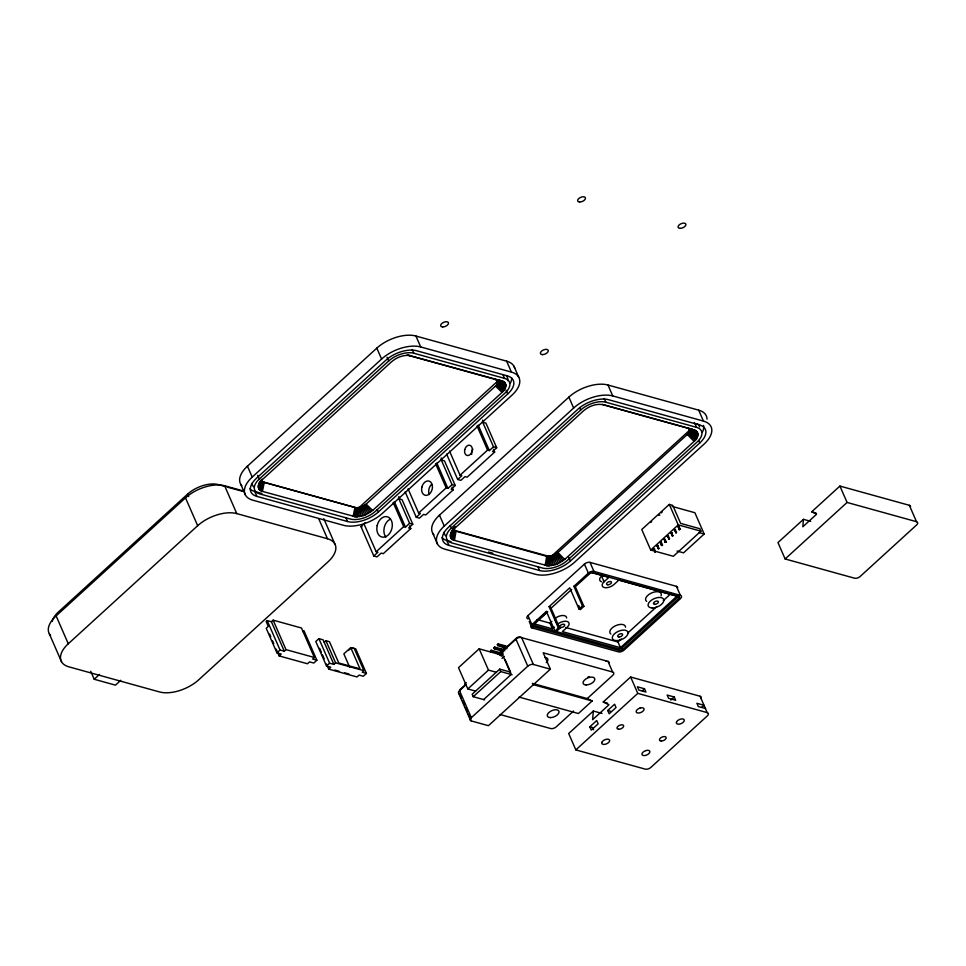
<?xml version="1.0" encoding="UTF-8"?>
<svg xmlns="http://www.w3.org/2000/svg" width="966" height="966" viewBox="0 0 966 966"><rect width="100%" height="100%" fill="white"/><g stroke="black" fill="none" stroke-linecap="round" stroke-linejoin="round"><path stroke-width="1.45" d="M548.036 565.907L556.778 564.241L564.699 559.459L694.095 441.402C698.213 438.793 699.988 431.053 693.805 429.87L603.122 404.742C596.143 403.293 588.837 406.288 583.573 410.779L454.177 528.837C450.059 531.445 448.284 539.185 454.455 540.368L548.036 565.907L548.41 556.199L553.409 555.245L557.925 552.516L687.321 434.459C689.676 432.973 690.69 428.542 687.164 427.866L602.229 404.343M261.146 480.09C257.874 483.217 256.618 490.33 262.414 491.38L355.995 516.919L356.611 507.778L361.61 506.824L366.138 504.095L495.522 386.05C497.876 384.553 498.891 380.121 495.365 379.445L407.555 355.126M548.41 556.199L456.073 530.841L454.322 529.863L453.73 527.629M355.995 516.919L364.737 515.24L372.647 510.459L502.042 392.413C506.172 389.805 507.947 382.053 501.765 380.87L407.241 354.896M593.341 711.024L592.617 719.706L608.954 704.794L603.243 701.992L630.629 677.009L700.06 696.245L707.221 712.618A4.202 2.21 -23.6 0 1 707.305 715.915L650.867 767.415A4.202 2.21 -23.6 0 1 645.276 769.141L575.845 749.906L568.684 733.52L593.341 711.024L602.011 713.427M810.679 521.338L803.446 519.334L802.831 526.772L816.596 514.214L811.694 511.811L839.913 486.067L909.344 505.303A4.202 2.21 -23.6 0 1 910.54 506.595M546.527 565.786L547.541 556.126M354.474 516.786L355.742 507.705L264.273 482.42L262.523 481.442L261.883 479.836L258.224 486.864M454.455 540.368L456.073 530.841M545.15 565.496L546.756 555.969M262.414 491.38L264.273 482.42M353.097 516.508L354.957 507.548M453.247 539.934L455.372 530.588M261.194 490.945L263.585 482.179M452.221 539.366L454.793 530.262M260.168 490.366L262.994 481.841M451.4 538.654L454.322 529.863M450.784 537.82L453.972 529.38M454.177 528.837L455.046 526.542M259.347 489.653L262.523 481.442M450.41 536.879L453.754 528.849M258.743 488.832L262.172 480.959M453.006 530.008L454.117 527.46M450.265 535.852L453.67 528.257M450.361 534.753L453.163 528.813M452.016 531.203L453.078 528.957M258.369 487.89L261.967 480.428M450.687 533.594L453.042 528.74M258.308 485.765L261.931 479.208M258.634 484.606L260.723 480.971M259.202 483.411L262.124 479.836L391.52 361.791C396.797 357.299 404.102 354.305 411.081 355.754M279.126 655.914L281.191 654.03L276.94 652.847L266.205 628.274L268.27 626.391L266.145 621.512L267.171 620.57L271.422 621.754L273.124 620.148L301.464 627.997L314.348 657.484L312.634 659.053L316.884 660.225L313.781 663.05L309.531 661.879L307.466 663.763L279.126 655.914L276.143 649.08M224.1 486.212L218.34 484.618A23.112 12.147 -23.6 0 0 187.609 494.109L58.226 612.166A23.112 12.147 -23.6 0 0 52.224 621.464M50.558 635.531A29.415 15.456 -23.6 0 1 56.113 615.897L185.508 497.852A29.415 15.456 -23.6 0 1 224.619 485.765L243.335 490.945M241.874 485.801A29.415 15.456 -23.6 0 1 247.441 466.167L376.825 348.122A29.415 15.456 -23.6 0 1 415.935 336.035L506.631 361.163A29.415 15.456 -23.6 0 1 514.721 368.143M68.284 643.754L197.68 525.697A29.415 15.456 -23.6 0 1 236.791 513.61L327.474 538.738A29.415 15.456 -23.6 0 1 328.042 561.814L198.646 679.871A29.415 15.456 -23.6 0 1 159.535 691.946L68.852 666.83A29.415 15.456 -23.6 0 1 68.284 643.754L56.113 615.897M252.211 477.095L381.606 359.038A29.415 15.456 -23.6 0 1 420.717 346.963L511.4 372.079A29.415 15.456 -23.6 0 1 511.968 395.166L382.572 513.212A29.415 15.456 -23.6 0 1 343.461 525.299L252.778 500.171A29.415 15.456 -23.6 0 1 252.211 477.095L247.441 466.167M259.299 479.051L388.682 361.006A18.909 9.938 -23.6 0 1 413.834 353.242L504.518 378.358A18.909 9.938 -23.6 0 1 504.88 393.198L375.484 511.243A18.909 9.938 -23.6 0 1 350.344 519.02L259.661 493.892A18.909 9.938 -23.6 0 1 259.299 479.051L257.68 475.369M90.719 671.273L94.209 679.255L99.534 674.389M120.798 680.281L115.461 685.148L94.209 679.255M498.033 380.797L358.241 508.333L260.651 481.285M409.596 525.854L410.779 528.583L383.248 553.699L381.123 553.107L376.994 556.887L373.806 555.993L360.946 526.542L365.076 522.775M378.322 512.028L507.718 393.983A23.112 12.147 -23.6 0 0 507.271 375.846L416.588 350.73A23.112 12.147 -23.6 0 0 385.857 360.221L256.461 478.267A23.112 12.147 -23.6 0 0 256.908 496.403L347.591 521.531A23.112 12.147 -23.6 0 0 378.322 512.028L377.247 509.577M363.868 523.596L376.172 551.743L403.703 526.627L405.466 527.11L409.596 523.343L412.784 524.224L408.654 527.991L410.779 528.583M408.087 488.881L418.628 513.006L446.159 487.89L447.922 488.385L452.052 484.618L455.24 485.5L451.11 489.267L453.235 489.847L425.704 514.975L423.579 514.383L419.449 518.15L416.261 517.269L405.152 491.827M449.516 451.086L460.045 475.212L487.576 450.096L489.351 450.591L493.481 446.823L496.669 447.705L492.539 451.472L494.664 452.064L467.133 477.18L465.008 476.588L460.879 480.356L457.691 479.474L446.582 454.032M373.806 555.993L377.935 552.226L376.172 551.743M416.261 517.269L420.391 513.501L418.628 513.006M457.691 479.474L461.82 475.707L460.045 475.212M276.94 652.847L280.043 650.021L284.294 651.205L286.008 649.635L314.348 657.484M302.95 631.679L303.976 630.738L316.884 660.225M433.927 534.802A29.415 15.456 -23.6 0 1 439.482 515.156L568.877 397.111A29.415 15.456 -23.6 0 1 607.988 385.023L698.672 410.152A29.415 15.456 -23.6 0 1 707.052 419.184M328.706 669.112L357.046 676.961L359.111 675.077L363.337 676.248L366.44 673.423L362.214 672.251L363.928 670.682L335.588 662.833L333.874 664.403L323.139 639.83L318.889 638.647L315.785 641.472L326.52 666.045L330.77 667.228L328.706 669.112L326.508 664.065M444.251 526.084L573.647 408.038A29.415 15.456 -23.6 0 1 612.758 395.951L703.441 421.079A29.415 15.456 -23.6 0 1 704.009 444.155L574.613 562.2A29.415 15.456 -23.6 0 1 535.514 574.287L444.819 549.159A29.415 15.456 -23.6 0 1 444.251 526.084L439.482 515.156M324.214 642.281L325.928 640.712L329.466 641.702L338.776 662.99L360.028 668.883L350.73 647.582L343.848 653.861L349.656 667.18M451.339 528.052L580.735 409.995A18.909 9.938 -23.6 0 1 605.875 402.23L696.558 427.358A18.909 9.938 -23.6 0 1 696.921 442.186L567.537 560.244A18.909 9.938 -23.6 0 1 542.397 568.008L451.702 542.88A18.909 9.938 -23.6 0 1 451.339 528.052L450.265 525.589M326.52 666.045L329.623 663.219L333.874 664.403M348.376 650.504L351.479 647.679L355.705 648.85L366.44 673.423M550.294 557.322L690.074 429.785M570.363 561.029L699.758 442.971A23.112 12.147 -23.6 0 0 699.312 424.847L608.628 399.719A23.112 12.147 -23.6 0 0 577.897 409.21L448.502 527.267A23.112 12.147 -23.6 0 0 448.949 545.392L539.644 570.52A23.112 12.147 -23.6 0 0 570.363 561.029L568.757 557.334M501.897 655.105L479.16 648.814L458.512 667.651L467.822 688.939L475.61 691.101M528.064 618.904A4.202 2.21 -23.6 0 1 527.979 615.608L584.418 564.108A4.202 2.21 -23.6 0 1 590.009 562.381L676.442 586.338A4.202 2.21 -23.6 0 1 677.637 587.63M499.953 653.439A2.222 1.026 47.6 0 0 498.275 652.219L491.187 650.251L490.366 651.012L490.788 651.99L491.622 651.241L499.265 653.547M501.934 651.108L494.29 648.802L493.855 647.812L494.689 647.063L501.765 649.031A2.222 1.026 47.6 0 1 503.781 650.71M505.737 648.307L497.78 645.614L497.357 644.624L498.178 643.875L505.266 645.831A2.222 1.026 47.6 0 1 506.546 646.64M494.29 648.802L495.111 648.041L502.924 650.541M497.78 645.614L498.613 644.853L506.679 647.751M501.765 649.031L500.943 649.78L493.855 647.812M504.445 646.592L505.266 645.831M556.38 631.474L559.821 628.335L558.396 627.948L549.099 606.648L569.747 587.811L579.045 609.111L580.469 609.498L583.911 606.358L575.313 586.7L573.901 586.314L588.354 573.128A4.202 2.21 -23.6 0 1 593.945 571.401L680.378 595.346A4.202 2.21 -23.6 0 1 680.462 598.642L624.024 650.13A4.202 2.21 -23.6 0 1 618.433 651.857L532 627.912L529.187 621.476M498.697 653.197L497.876 653.958L498.601 654.489M501.378 650.758L502.199 650.009M504.868 647.57L505.689 646.822M501.716 655.854L500.328 651.905L507.343 646.351M465.793 684.339L460.227 689.41A2.101 1.099 -23.6 0 0 460.275 691.052M461.386 698.007L459.611 693.95A4.202 2.21 -23.6 0 1 459.526 690.654L466.204 684.568M483.652 699.577L511.171 674.461L501.511 652.352L515.965 639.166A4.202 2.21 -23.6 0 1 521.555 637.439L533.365 664.463L550.366 669.172L488.422 725.683L471.42 720.974L468.474 714.224M532 627.912A4.202 2.21 -23.6 0 1 531.916 624.616L546.37 611.43L547.782 611.816L533.329 625.002A2.101 1.099 -23.6 0 0 533.377 626.656L619.81 650.601A2.101 1.099 -23.6 0 0 622.599 649.732L679.038 598.244A2.101 1.099 -23.6 0 0 679.001 596.602L592.569 572.657A2.101 1.099 -23.6 0 0 589.767 573.514L575.313 586.7M535.14 622.744L546.213 612.649M550.632 608.616L571.655 589.429M580.518 581.351L590.467 572.27L608.894 577.378L604.076 581.774A7.354 3.864 -23.6 0 0 604.221 587.533A7.354 3.864 -23.6 0 0 613.99 584.515L618.808 580.119L676.912 596.215L620.474 647.703L562.369 631.607L567.187 627.212A7.354 3.864 -23.6 0 0 567.054 621.44A7.354 3.864 -23.6 0 0 557.273 624.471L554.774 618.735A7.354 3.864 -23.6 0 1 562.284 615.523A7.354 3.864 -23.6 0 1 566.644 617.974M500.956 655.926L503.153 653.922M669.293 504.409L641.762 529.525L650.71 550.004L673.374 556.283L700.905 531.167L699.831 528.716L680.632 523.391L672.759 505.375L669.293 504.409L678.241 524.888L700.905 531.167M467.822 688.939L488.47 670.102L496.258 672.264M650.818 522.413L651.676 521.628M661.312 512.849L662.169 512.065M502.018 658.389L504.228 656.373M510.676 672.167L499.7 669.124L472.169 694.24L473.243 696.703L484.582 699.843M537.193 619.592L549.956 623.13L551.876 621.367M473.243 696.703L500.774 671.587L512.113 674.727M534.029 623.758L552.455 628.866L554.387 627.103M558.396 627.948L554.955 631.088L546.37 611.43M579.045 609.111L582.486 605.972L583.911 606.358M650.71 550.004L678.241 524.888M653.366 549.183L654.405 548.7L653.366 549.183L655.214 551.852L654.405 548.7M656.868 545.995L657.894 545.512L656.868 545.995L658.703 548.664L657.894 545.512M660.37 542.807L661.396 542.324L660.37 542.807L662.205 545.476L661.396 542.324M665.103 542.373L664.294 539.221L666.129 541.89L665.103 542.373L666.129 541.89M667.361 536.42L668.387 535.949L667.361 536.42L669.197 539.1L668.387 535.949M670.851 533.232L671.877 532.749L670.851 533.232L672.698 535.901L671.877 532.749M674.353 530.044L675.379 529.561L674.353 530.044L676.188 532.713L675.379 529.561M679.086 529.622L678.277 526.458L680.112 529.139L679.086 529.622L680.112 529.139M663.859 539.62L665.055 539.439M679.038 526.675L677.842 526.856M471.42 720.974A4.202 2.21 -23.6 0 1 471.336 717.678L527.774 666.19A4.202 2.21 -23.6 0 1 533.365 664.463M661.432 545.259L662.64 545.078M676.623 532.326L675.596 532.809M672.143 506.413L694.88 512.717L704.19 534.017L683.542 552.854L677.045 551.055M565.678 627.489L617.962 641.967L621.283 638.949M627.924 632.887L656.699 606.636M663.34 600.574L671.08 593.51M533.377 626.656L532.652 625.014L619.097 648.959A2.101 1.099 -23.6 0 0 621.887 648.101L678.325 596.614A2.101 1.099 -23.6 0 0 678.881 595.611M573.599 711.012L556.283 726.818A4.202 2.21 -23.6 0 1 550.705 728.545L500.074 714.514M532.338 683.348L587.256 698.563L612.722 675.331A4.202 2.21 -23.6 0 0 612.637 672.034L607.988 661.384L519.466 637.053A2.101 1.099 -23.6 0 0 516.665 637.91L502.211 651.108L502.936 652.738L501.511 652.352M587.256 698.563L592.158 700.966L578.393 713.524L519.14 697.102M803.446 519.334L777.968 542.578L785.129 558.964L854.56 578.199A4.202 2.21 -23.6 0 0 860.151 576.473L916.589 524.985A4.202 2.21 -23.6 0 0 916.505 521.688L909.344 505.303M589.828 726.83L596.71 720.551L598.147 723.824L591.264 730.103L589.828 726.83L592.677 727.615L593.631 729.801M607.723 710.505L614.605 704.226L616.042 707.498L609.16 713.777L607.723 710.505L610.572 711.29M575.845 749.906L637.789 693.383L707.221 712.618M785.129 558.964L847.073 502.453L916.505 521.688M642.281 690.787L644.491 688.77L645.928 692.042L638.84 690.074L637.415 686.802L644.491 688.77M670.911 700.048L674.244 697.005L675.669 700.278L668.593 698.321L667.156 695.049L674.244 697.005M701.775 707.269L703.997 705.252L696.909 703.284L698.333 706.557L705.434 708.525M500.352 652.726L498.951 653.161L499.869 655.238M658.667 515.252L659.875 515.071M355.742 507.705L356.611 507.778M495.365 379.445L501.765 380.87M496.053 379.698L502.972 381.304M496.645 380.024L503.998 381.884M811.694 511.811L816.029 513.018M698.986 532.58L704.19 534.017M455.578 531.083L548.362 556.79M441.993 537.772A23.112 12.147 -23.6 0 0 446.799 540.477L451.122 541.672M488.555 552.045L492.865 553.24M249.953 488.784A23.112 12.147 -23.6 0 0 254.758 491.489L261.955 493.481M226.974 487.009L242.816 491.392M360.946 526.542L362.009 526.844M549.099 606.648L550.511 607.046L559.821 628.335M612.637 672.034L543.206 652.799L550.366 669.172M497.357 644.624L503.02 646.194M603.243 701.992L607.578 703.2M532.906 684.544L592.158 700.966M350.73 647.582L354.268 648.572L363.928 670.682M334.731 670.054L338.981 671.237M344.645 672.807L348.895 673.978M497.116 380.435L504.82 382.596M687.164 427.866L693.805 429.87M687.852 428.119L695.025 430.305M497.466 380.906L505.435 383.43M688.444 428.445L696.051 430.872M688.915 428.856L696.872 431.585M497.683 381.449L505.81 384.359M689.253 429.327L697.476 432.418M497.756 382.029L505.955 385.386M689.47 429.858L697.85 433.36M689.555 430.45L697.995 434.386M497.707 382.657L505.858 386.497M689.507 431.077L697.911 435.485M497.526 383.321L505.532 387.644M689.313 431.742L697.585 436.644M497.2 383.997L504.976 388.839M689 432.418L697.029 437.827M496.753 384.685L504.204 390.047M688.553 433.106L696.245 439.035M496.198 385.374L503.214 391.242M687.997 433.794L695.266 440.23M495.522 386.05L502.042 392.413M366.138 504.095L372.647 510.459M687.321 434.459L694.095 441.402M557.925 552.516L564.699 559.459M365.365 504.735L371.306 511.582M557.165 553.156L563.359 560.582M364.52 505.339L369.821 512.644M556.307 553.76L561.862 561.632M363.59 505.894L368.215 513.622M555.39 554.315L560.256 562.61M673.121 535.514L672.095 535.997M669.631 538.702L668.593 539.185M659.138 548.277L658.112 548.76M655.636 551.465L654.61 551.948M362.624 506.389L366.5 514.492M554.412 554.81L558.553 563.48M839.913 486.067L847.073 502.453M698.672 410.152L703.441 421.079M694.409 422.444L696.558 427.358M698.684 440.52L699.758 442.971M678.869 526.373L679.943 528.837M678.277 526.458L679.69 529.525M675.113 530.262L676.188 532.713M674.775 529.658L675.85 532.109M607.988 385.023L612.758 395.951M671.285 532.846L672.698 535.901M667.784 536.033L669.197 539.1M604.269 398.547L605.875 402.23M664.886 539.137L665.96 541.588M664.632 539.825L665.695 542.288M664.294 539.221L665.369 541.685M661.13 543.013L662.205 545.476M660.792 542.409L661.867 544.872M660.527 543.109L661.601 545.561M676.442 586.338L680.378 595.346M657.303 545.597L658.703 548.664M678.325 596.614L679.038 598.244M653.801 548.797L655.214 551.852M579.66 407.543L580.735 409.995M568.877 397.111L573.647 408.038M513.96 366.259L518.73 377.187M604.076 581.774L601.564 576.038A7.354 3.864 -23.6 0 0 601.709 581.81M506.631 361.163L511.4 372.079M590.009 562.381L593.945 571.401M502.9 374.675L504.518 378.358M621.887 648.101L622.599 649.732M584.418 564.108L588.354 573.128M617.962 641.967L620.474 647.703M506.099 390.3L507.718 393.983M619.097 648.959L619.81 650.601M630.629 677.009L637.789 693.383M573.901 586.314L582.486 605.972M578.719 605.501L580.469 609.498M496.669 447.705L485.934 423.132L483.785 422.565L482.71 420.101M482.336 421.369L493.481 446.823M493.469 449.323L494.664 452.064M478.23 425.125L489.351 450.591M477.035 425.97L487.576 450.096M538.026 566.837L539.644 570.52M549.956 623.13L552.455 628.866M415.935 336.035L420.717 346.963M412.216 349.547L413.834 353.242M527.979 615.608L531.916 624.616M455.24 485.5L444.505 460.927L442.368 460.347L441.293 457.896M440.919 459.164L452.052 484.618M452.052 487.118L453.235 489.847M515.965 639.166L527.774 666.19M436.801 462.919L447.922 488.385M435.618 463.765L446.159 487.89M387.076 357.323L388.682 361.006M376.825 348.122L381.606 359.038M505.942 646.785L506.86 648.862M503.829 648.717L504.735 650.794M498.178 643.875L498.613 644.853M505.061 659.5L510.302 671.479M500.328 651.905L501.692 655.02M494.689 647.063L495.111 648.041M446.799 540.477L448.949 545.392M499.7 669.124L500.774 671.587M491.187 650.251L491.622 651.241M432.708 533.135L437.489 544.063M479.16 648.814L488.47 670.102M412.784 524.224L402.049 499.651L399.912 499.084L398.837 496.633M398.463 497.901L409.596 523.343M394.345 501.644L405.466 527.11M393.162 502.501L403.703 526.627M459.526 690.654L471.336 717.678M462.569 700.7L464.332 704.757M465.515 707.462L467.29 711.519M458.741 693.455L470.551 720.491M345.985 517.836L347.591 521.531M323.803 518.645L334.804 543.846M318.78 518.851L327.474 538.738M325.928 640.712L335.588 662.833M254.758 491.489L256.908 496.403M318.889 638.647L329.623 663.219M319.625 648.307L321.34 652.243M322.487 654.876L324.214 658.812M240.667 484.147L245.436 495.063M224.619 485.765L236.791 513.61M273.124 620.148L286.008 649.635M271.422 621.754L284.294 651.205M267.171 620.57L280.043 650.021M269.586 634.07L270.782 636.799M272.569 640.893L273.764 643.622M187.609 494.109L188.684 496.572M185.508 497.852L197.68 525.697M49.351 633.877L61.51 661.722M553.409 555.245L556.778 564.241M361.61 506.824L364.737 515.24M552.371 555.607L554.979 564.869M360.584 507.186L362.938 515.868M551.345 555.885L553.168 565.351M359.545 507.464L361.127 516.363M550.33 556.078L551.393 565.69M358.531 507.657L359.352 516.701M549.34 556.187L549.678 565.883M357.553 507.766L357.625 516.882M700.06 696.245A4.202 2.21 -23.6 0 1 700.978 698.515M646.665 601.407A8.404 4.419 -23.6 0 1 652.304 592.653A8.404 4.419 -23.6 0 1 661.118 595.805M610.874 634.058A8.404 4.419 -23.6 0 1 615.511 625.739A8.404 4.419 -23.6 0 1 625.557 627.163M544.909 657.52A6.303 3.309 -23.6 0 1 546.273 662.64M607.988 661.384A4.202 2.21 -23.6 0 1 609.184 662.676M605.899 660.998A2.101 1.099 -23.6 0 1 606.334 661.251M589.115 676.574A6.303 3.309 -23.6 0 1 587.69 677.371M465.262 685.353A3.2 1.678 -23.6 0 1 466.3 682.588M504.856 646.761A2.222 1.026 47.6 0 1 505.725 647.389M497.864 653.137A2.222 1.026 47.6 0 1 498.299 653.414M429.29 494.52A7.354 5.253 -74.5 0 1 428.687 491.066L428.928 489.182A7.354 5.253 -74.5 0 1 431.597 484.389M385.929 537.048A10.505 7.511 -74.5 0 1 383.9 530.201L384.251 527.508A10.505 7.511 -74.5 0 1 389.974 519.322M471.746 454.298A5.253 3.755 -74.5 0 1 471.662 453.006L471.831 451.653A5.253 3.755 -74.5 0 1 472.917 449.19M511.702 378.032A23.112 12.147 -23.6 0 1 510.169 383.454M253.575 486.767A18.909 9.938 -23.6 0 1 252.126 483.169M506.305 375.665A18.909 9.938 -23.6 0 1 507.633 380.676M703.526 425.414A23.112 12.147 -23.6 0 1 702.222 432.442M445.616 535.756A18.909 9.938 -23.6 0 1 444.167 532.157M697.295 423.736A18.909 9.938 -23.6 0 1 699.613 426.924M377.175 525.54L376.812 528.233A10.505 7.511 -74.5 0 0 383.212 537.217A10.505 7.511 -74.5 0 0 391.967 528.245L392.317 525.552A10.505 7.511 -74.5 0 0 385.917 516.568A10.505 7.511 -74.5 0 0 377.175 525.54M421.84 487.214L421.599 489.098A7.354 5.253 -74.5 0 0 426.078 495.389A7.354 5.253 -74.5 0 0 432.2 489.11L432.442 487.226A7.354 5.253 -74.5 0 0 427.962 480.935A7.354 5.253 -74.5 0 0 421.84 487.214M464.755 449.697L464.574 451.037A5.253 3.755 -74.5 0 0 467.773 455.529A5.253 3.755 -74.5 0 0 472.145 451.037L472.326 449.697A5.253 3.755 -74.5 0 0 469.126 445.205A5.253 3.755 -74.5 0 0 464.755 449.697M601.866 742.371L601.746 743.023A4.202 2.21 -23.6 0 0 605.235 744.267A4.202 2.21 -23.6 0 0 609.522 741.224L609.643 740.572A4.202 2.21 -23.6 0 0 606.153 739.328A4.202 2.21 -23.6 0 0 601.866 742.371M676.49 722.121L676.369 722.761A4.202 2.21 -23.6 0 0 679.859 724.017A4.202 2.21 -23.6 0 0 684.145 720.962L684.266 720.322A4.202 2.21 -23.6 0 0 680.776 719.066A4.202 2.21 -23.6 0 0 676.49 722.121M640.047 708.066L639.033 708.464A4.202 2.21 -23.6 0 0 636.196 711.918A4.202 2.21 -23.6 0 0 640.168 712.727L641.183 712.34A4.202 2.21 -23.6 0 0 644.02 708.887A4.202 2.21 -23.6 0 0 640.047 708.066M645.843 750.606L644.829 751.005A4.202 2.21 -23.6 0 0 641.992 754.458A4.202 2.21 -23.6 0 0 645.964 755.267L646.978 754.869A4.202 2.21 -23.6 0 0 649.816 751.427A4.202 2.21 -23.6 0 0 645.843 750.606M442.645 326.967A4.202 2.21 -23.6 0 0 448.526 323.115A4.202 2.21 -23.6 0 0 442.549 322.934A4.202 2.21 -23.6 0 0 442.645 326.967M542.409 354.607A4.202 2.21 -23.6 0 0 548.277 350.755A4.202 2.21 -23.6 0 0 542.3 350.573A4.202 2.21 -23.6 0 0 542.409 354.607M579.612 202.015A4.202 2.21 -23.6 0 0 585.493 198.163A4.202 2.21 -23.6 0 0 579.515 197.982A4.202 2.21 -23.6 0 0 579.612 202.015M680.04 228.362A4.202 2.21 -23.6 0 0 685.92 224.51A4.202 2.21 -23.6 0 0 679.943 224.329A4.202 2.21 -23.6 0 0 680.04 228.362M618.675 729.258A3.574 1.872 -23.6 0 0 623.674 725.985A3.574 1.872 -23.6 0 0 618.602 725.828A3.574 1.872 -23.6 0 0 618.675 729.258M661.191 741.031A3.574 1.872 -23.6 0 0 666.19 737.758A3.574 1.872 -23.6 0 0 661.106 737.601A3.574 1.872 -23.6 0 0 661.191 741.031M561.029 627.489A2.632 1.377 -23.6 0 0 564.699 625.074A2.632 1.377 -23.6 0 0 560.968 624.966A2.632 1.377 -23.6 0 0 561.029 627.489M607.831 584.78A2.632 1.377 -23.6 0 0 611.502 582.377A2.632 1.377 -23.6 0 0 607.771 582.256A2.632 1.377 -23.6 0 0 607.831 584.78M652.098 607.952A8.404 4.419 -23.6 0 0 663.859 600.248A8.404 4.419 -23.6 0 0 651.905 599.874A8.404 4.419 -23.6 0 0 652.098 607.952M654.755 604.33A2.632 1.377 -23.6 0 0 658.426 601.927A2.632 1.377 -23.6 0 0 654.694 601.806A2.632 1.377 -23.6 0 0 654.755 604.33M616.32 640.603A8.404 4.419 -23.6 0 0 628.069 632.899A8.404 4.419 -23.6 0 0 616.115 632.525A8.404 4.419 -23.6 0 0 616.32 640.603M618.965 636.98A2.632 1.377 -23.6 0 0 622.635 634.577A2.632 1.377 -23.6 0 0 618.904 634.457A2.632 1.377 -23.6 0 0 618.965 636.98M550.258 717.617A6.303 3.309 -23.6 0 0 559.072 711.833A6.303 3.309 -23.6 0 0 550.113 711.556A6.303 3.309 -23.6 0 0 550.258 717.617M586.048 684.954A6.303 3.309 -23.6 0 0 594.863 679.183A6.303 3.309 -23.6 0 0 585.903 678.905A6.303 3.309 -23.6 0 0 586.048 684.954"/></g></svg>
